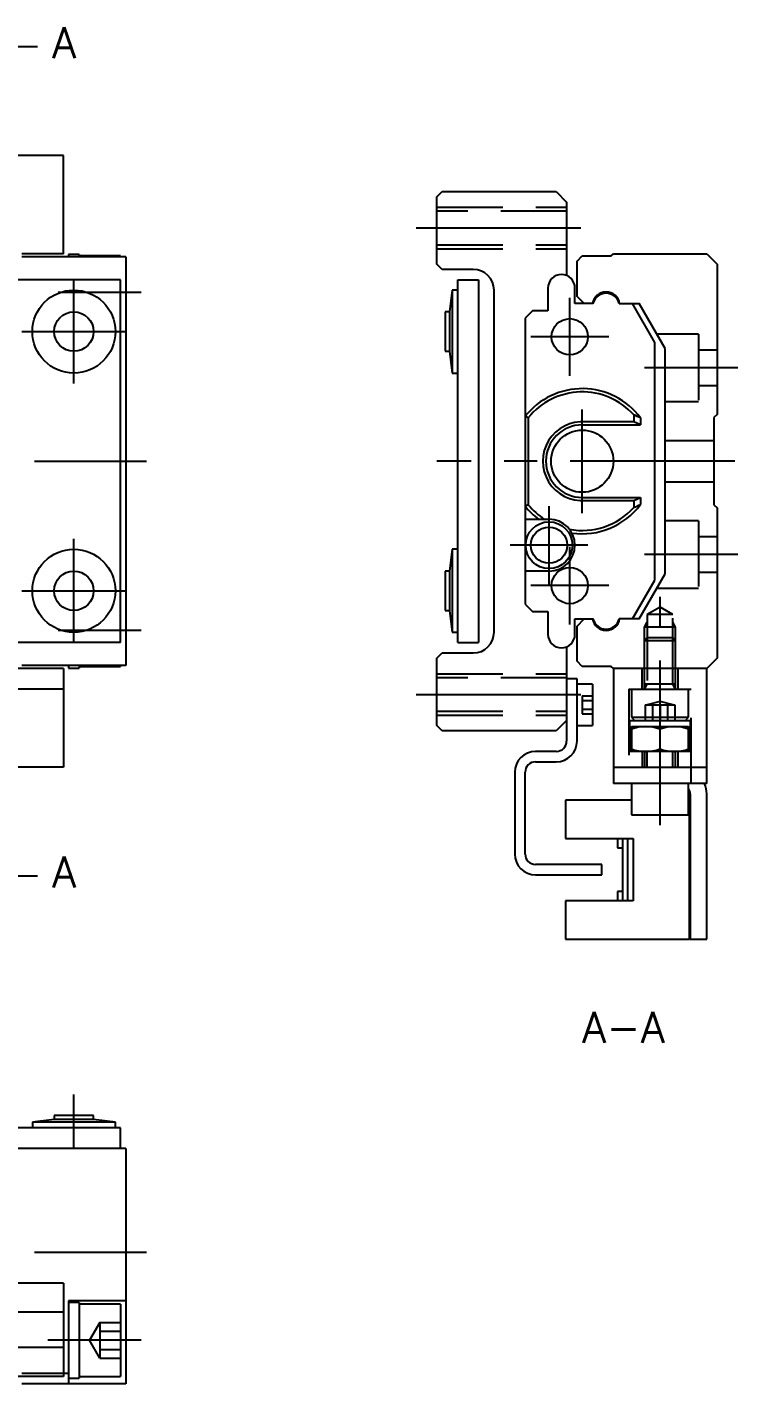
# Model space of a CAD drawing. Extents: x -2 to 294, y -8 to 153.
# Drawn here: x 225.9 to 294.4, y 17.8 to 148.7 of the extents above; entities that cross this region are included whole.
import ezdxf

# ---------------------------------------------------------------- set-up
doc = ezdxf.new("R2010")
doc.units = 0
doc.header["$LTSCALE"] = 0.5
for name, pattern in [('CENTER', [50.8, 31.75, -6.35, 6.35, -6.35]), ('DASHED', [19.05, 12.7, -6.35]), ('PHANTOM', [63.5, 31.75, -6.35, 6.35, -6.35, 6.35, -6.35])]:
    doc.linetypes.add(name, pattern=pattern)
for name, color, linetype in [('MSM_CENTER', 1, 'CENTER'), ('MSM_CONTINUOUS', 7, 'CONTINUOUS'), ('MSM_DASHED', 4, 'DASHED'), ('MSM_IMAGINARY', 6, 'PHANTOM'), ('MSM_NARROW', 5, 'CONTINUOUS'), ('MSM_PART_NUMBER', 7, 'CONTINUOUS')]:
    doc.layers.add(name, color=color, linetype=linetype)
doc.styles.get("Standard").update_dxf_attribs({"font": 'txt.shx', "height": 3, "bigfont": 'bigfont.shx'})

msp = doc.modelspace()

# ---------------------------------------------------------------- linework, layer by layer
at = {"layer": 'MSM_CENTER'}
for p, q in [((263.4, 129.3), (279.9, 129.3)), ((228.9, 123.1), (236.9, 123.1)), ((230.4, 114.3), (230.4, 124.3)), ((278.2, 115.05), (278.2, 122.55)), ((225.4, 119.3), (235.4, 119.3)), ((281.95, 118.8), (274.45, 118.8)), ((294.4, 115.8), (285.4, 115.8)), ((279.4, 101.8), (279.4, 111.8)), ((-2, 106.8), (237.4, 106.8)), ((294.1, 106.8), (265.4, 106.8)), ((276.2, 94.95), (276.2, 102.45)), ((230.4, 89.3), (230.4, 99.3)), ((279.95, 98.7), (272.45, 98.7)), ((278.2, 91.05), (278.2, 98.55)), ((294.4, 97.8), (285.4, 97.8)), ((225.4, 94.3), (235.4, 94.3)), ((281.95, 94.8), (274.45, 94.8)), ((286.9, 71.7), (286.9, 93.71)), ((228.9, 90.5), (236.9, 90.5)), ((263.4, 84.3), (279.9, 84.3)), ((230.4, 40.5), (230.4, 45.7)), ((-2, 30.5), (237.4, 30.5)), ((236.9, 22), (227.9, 22))]:
    msp.add_line(p, q, dxfattribs=at)
at = {"layer": 'MSM_CONTINUOUS'}
for p, q in [((221.9, 146.8), (226.9, 146.8)), ((265.4, 132.3), (265.9, 132.8)), ((265.4, 125.8), (265.4, 132.3)), ((265.9, 132.8), (276.9, 132.8)), ((276.9, 132.8), (277.9, 131.8)), ((277.9, 131.8), (277.9, 124.7)), ((235.4, 126.5), (225.4, 126.5)), ((230.9, 126.75), (229.9, 126.75)), ((229.9, 126.75), (229.9, 126.5)), ((230.9, 126.75), (230.9, 126.5)), ((234.9, 126.6), (230.9, 126.6)), ((234.9, 126.6), (234.9, 126.5)), ((235.4, 126.5), (235.4, 87.1)), ((265.9, 125.3), (265.4, 125.8)), ((278.9, 126.1), (279.4, 126.6)), ((278.9, 122.7), (278.9, 126.1)), ((279.4, 126.6), (282.2, 126.6)), ((282.2, 126.6), (282.4, 126.8)), ((282.4, 126.8), (291.4, 126.8)), ((291.4, 126.8), (292.4, 125.8)), ((292.4, 125.8), (292.4, 111.3)), ((268.9, 125.3), (265.9, 125.3)), ((234.9, 124.3), (118.4, 124.3)), ((234.9, 89.3), (234.9, 124.3)), ((266.85, 123.3), (266.6, 121.2)), ((266.85, 123.3), (266.85, 115.3)), ((267.4, 123.3), (266.85, 123.3)), ((267.4, 89.3), (267.4, 124.3)), ((267.4, 124.3), (269.4, 124.3)), ((269.4, 124.3), (269.4, 89.3)), ((270.9, 90.3), (270.9, 123.3)), ((276.1, 123.5), (276.1, 121.3)), ((278.7, 122), (278.7, 123.5)), ((280.44, 122), (278.7, 122)), ((279.6, 122), (278.9, 122.7)), ((282.96, 122), (284.9, 122)), ((286.4, 118.26), (284.24, 122)), ((287.4, 117.67), (284.9, 122)), ((266.2, 121.2), (266.2, 117.4)), ((266.6, 121.2), (266.2, 121.2)), ((266.6, 121.2), (266.6, 117.4)), ((274.61, 121.3), (273.9, 120.59)), ((273.9, 120.59), (273.9, 93.01)), ((276.1, 121.3), (274.61, 121.3)), ((286.4, 95.34), (286.4, 118.26)), ((266.2, 117.4), (266.6, 117.4)), ((266.6, 117.4), (266.85, 115.3)), ((287.4, 95.93), (287.4, 117.67)), ((266.85, 115.3), (267.4, 115.3)), ((284.36, 111.27), (284.36, 110.59)), ((292.4, 111.3), (292.1, 111)), ((274.2, 110.99), (273.9, 111.13)), ((274.2, 110.99), (274.2, 102.61)), ((279.4, 110.3), (285.02, 110.3)), ((284.36, 110.59), (279.72, 110.59)), ((285.02, 110.3), (284.36, 110.59)), ((285.02, 110.97), (285.02, 110.3)), ((292.1, 111), (292.1, 102.6)), ((273.9, 102.47), (274.2, 102.61)), ((279.4, 103.3), (285.02, 103.3)), ((279.72, 103.01), (284.36, 103.01)), ((284.36, 103.01), (285.02, 103.3)), ((284.36, 103.01), (284.36, 102.33)), ((285.02, 103.3), (285.02, 102.63)), ((292.1, 102.6), (292.4, 102.3)), ((292.4, 102.3), (292.4, 87.8)), ((273.9, 101.2), (276.2, 101.2)), ((266.85, 98.3), (266.6, 96.2)), ((266.85, 98.3), (266.85, 90.3)), ((267.4, 98.3), (266.85, 98.3)), ((266.2, 96.2), (266.2, 92.4)), ((266.6, 96.2), (266.2, 96.2)), ((266.6, 96.2), (266.6, 92.4)), ((276.2, 96.2), (273.9, 96.2)), ((284.9, 91.6), (287.4, 95.93)), ((284.24, 91.6), (286.4, 95.34)), ((273.9, 93.01), (274.61, 92.3)), ((266.2, 92.4), (266.6, 92.4)), ((266.6, 92.4), (266.85, 90.3)), ((274.61, 92.3), (276.1, 92.3)), ((276.1, 92.3), (276.1, 90.1)), ((278.7, 90.1), (278.7, 91.6)), ((278.7, 91.6), (280.44, 91.6)), ((278.9, 90.9), (279.6, 91.6)), ((278.9, 87.5), (278.9, 90.9)), ((284.9, 91.6), (282.96, 91.6)), ((234.9, 89.3), (118.4, 89.3)), ((266.85, 90.3), (267.4, 90.3)), ((267.4, 89.3), (269.4, 89.3)), ((265.4, 87.8), (265.9, 88.3)), ((265.4, 81.3), (265.4, 87.8)), ((265.9, 88.3), (268.9, 88.3)), ((277.9, 88.9), (277.9, 79.8)), ((292.4, 87.8), (291.4, 86.8)), ((229.4, 86.8), (192.75, 86.8)), ((235.4, 87.1), (225.4, 87.1)), ((229.4, 86.8), (229.4, 77.3)), ((229.9, 87.1), (229.9, 86.85)), ((229.9, 86.85), (230.9, 86.85)), ((230.9, 87.1), (230.9, 86.85)), ((230.9, 87), (234.9, 87)), ((234.9, 87.1), (234.9, 87)), ((279.4, 87), (278.9, 87.5)), ((282.2, 87), (279.4, 87)), ((282.4, 86.8), (282.2, 87)), ((291.4, 86.8), (282.4, 86.8)), ((282.4, 86.8), (282.4, 75.7)), ((291.4, 75.7), (291.4, 86.8)), ((278.9, 85.8), (277.9, 85.8)), ((278.9, 79.8), (278.9, 85.8)), ((280.4, 85.3), (278.9, 85.3)), ((280.4, 85.3), (280.4, 81.3)), ((265.9, 80.8), (265.4, 81.3)), ((277.9, 81.8), (276.9, 80.8)), ((278.9, 81.3), (280.4, 81.3)), ((284, 78.8), (284, 81.8)), ((284, 81.8), (289.8, 81.8)), ((284.15, 81.2), (289.65, 81.2)), ((284.15, 81.2), (284.15, 78.8)), ((289.65, 78.8), (289.65, 81.2)), ((289.8, 81.8), (289.8, 78.8)), ((276.9, 80.8), (265.9, 80.8)), ((286.9, 79.05), (286.9, 80.95)), ((276.9, 78.8), (274.9, 78.8)), ((289.8, 78.8), (284, 78.8)), ((285.2, 77.3), (285.2, 78.8)), ((285.4, 78.8), (285.4, 77.3)), ((288.59, 78.81), (288.27, 78.8)), ((288.4, 77.3), (288.4, 78.8)), ((288.6, 78.8), (288.6, 77.3)), ((229.4, 77.3), (185.15, 77.3)), ((274.9, 77.8), (276.9, 77.8)), ((282.4, 77.3), (291.4, 77.3)), ((272.9, 76.8), (272.9, 68.9)), ((273.9, 68.9), (273.9, 76.8)), ((291.4, 75.7), (282.4, 75.7)), ((284.15, 75.7), (284.15, 72.7)), ((289.65, 72.7), (289.65, 75.7)), ((289.8, 74.7), (289.8, 60.7)), ((291.4, 60.7), (291.4, 74.7)), ((284.15, 74.1), (277.8, 74.1)), ((277.8, 74.1), (277.8, 70.4)), ((289.75, 74.1), (289.65, 74.1)), ((289.75, 60.7), (289.75, 74.1)), ((289.75, 74.05), (289.8, 74.05)), ((284.15, 72.7), (289.65, 72.7)), ((277.8, 70.4), (284.3, 70.4)), ((282.8, 70.4), (282.8, 69.5)), ((282.8, 69.5), (283.3, 69.5)), ((283.3, 64.4), (283.3, 70.4)), ((283.8, 64.4), (283.8, 70.4)), ((284.3, 70.4), (284.3, 64.4)), ((221.9, 66.8), (226.9, 66.8)), ((281.3, 67.9), (274.9, 67.9)), ((274.9, 66.9), (281.3, 66.9)), ((281.3, 66.9), (281.3, 67.9)), ((284.3, 64.4), (277.8, 64.4)), ((277.8, 64.4), (277.8, 60.7)), ((282.8, 65.3), (282.8, 64.4)), ((283.3, 65.3), (282.8, 65.3)), ((277.8, 60.7), (289.75, 60.7)), ((289.75, 60.75), (289.8, 60.75)), ((289.8, 60.7), (291.4, 60.7)), ((228.5, 43.3), (226.4, 43.05)), ((228.5, 43.7), (228.5, 43.3)), ((232.3, 43.7), (228.5, 43.7)), ((232.3, 43.3), (228.5, 43.3)), ((232.3, 43.3), (232.3, 43.7)), ((234.4, 43.05), (232.3, 43.3)), ((234.9, 42.5), (192.75, 42.5)), ((226.4, 43.05), (226.4, 42.5)), ((234.4, 43.05), (226.4, 43.05)), ((234.4, 42.5), (234.4, 43.05)), ((234.9, 40.5), (234.9, 42.5)), ((235.4, 40.5), (192.75, 40.5)), ((235.4, 40.5), (235.4, 17.8)), ((229.4, 27.5), (212.4, 27.5)), ((229.4, 27.5), (229.4, 18.5)), ((235.4, 25.8), (229.9, 25.8)), ((229.9, 25.8), (229.9, 17.8)), ((230.9, 25.65), (229.9, 25.65)), ((230.9, 25.65), (230.9, 18.35)), ((234.9, 25.5), (230.9, 25.5)), ((234.9, 25.5), (234.9, 18.5)), ((229.4, 24.7), (218.4, 24.7)), ((229.4, 21.3), (218.4, 21.3)), ((229.4, 18.5), (121.4, 18.5)), ((229.9, 18.8), (225.4, 18.8)), ((229.9, 18.35), (230.9, 18.35)), ((230.9, 18.5), (234.9, 18.5)), ((235.4, 17.8), (225.4, 17.8))]:
    msp.add_line(p, q, dxfattribs=at)
for centre, radius in [((230.4, 119.3), 4), ((230.4, 119.3), 1.9), ((278.2, 118.8), 1.75), ((279.4, 106.8), 3), ((276.2, 98.7), 2.25), ((276.2, 98.7), 1.75), ((230.4, 94.3), 4), ((230.4, 94.3), 1.9), ((278.2, 94.8), 1.75)]:
    msp.add_circle(centre, radius, dxfattribs=at)
for centre, radius, start, end in [((268.9, 123.3), 2, 0, 90), ((277.4, 123.5), 1.3, 0, 180), ((281.7, 121.8), 1.32, 8.7147, 171.2853), ((281.7, 121.7), 1.3, 13.3424, 166.6576), ((279.4, 106.8), 7, 36.5962, 141.7868), ((279.4, 106.8), 6.68, 42.0402, 141.1265), ((279.98, 100.61), 11.52, 64.0671, 67.6778), ((279.4, 106.8), 3.8, 85.1074, 274.8926), ((279.4, 106.8), 3.5, 90, 270), ((279.4, 106.8), 7, 218.2132, 233.1301), ((279.4, 106.8), 6.68, 218.8735, 237.0286), ((279.4, 106.8), 6.68, 259.3812, 317.9598), ((279.4, 106.8), 7, 261.8617, 323.4038), ((282.27, 107.87), 5.92, 290.6125, 297.6426), ((276.2, 98.7), 2.5, 270, 90), ((281.7, 91.8), 1.32, 188.7147, 351.2853), ((281.7, 91.9), 1.3, 193.3424, 346.6576), ((268.9, 90.3), 2, 270, 0), ((277.4, 90.1), 1.3, 180, 0), ((285.52, 77.23), 3.97, 69.7438, 110.2562), ((288.27, 77.23), 3.97, 69.7438, 110.2562), ((274.9, 76.8), 2, 90, 180), ((276.9, 79.8), 2, 270, 0), ((276.9, 79.8), 1, 270, 0), ((285.52, 82.77), 3.97, 249.7438, 290.2562), ((288.27, 82.77), 3.97, 249.7438, 290.2562), ((274.9, 76.8), 1, 90, 180), ((288.8, 74.7), 1, 0, 31.7883), ((288.8, 74.7), 2.6, 0, 22.6199), ((274.9, 68.9), 2, 180, 270), ((274.9, 68.9), 1, 180, 270)]:
    msp.add_arc(centre, radius, start, end, dxfattribs=at)
at = {"layer": 'MSM_DASHED'}
for p, q in [((265.4, 131.3), (277.9, 131.3)), ((277.9, 130.92), (265.4, 130.92)), ((265.4, 127.68), (277.9, 127.68)), ((265.4, 127.3), (277.9, 127.3)), ((290.6, 119.05), (286.6, 119.05)), ((290.6, 119.05), (290.6, 112.55)), ((292.4, 117.5), (290.6, 117.5)), ((290.6, 114.1), (292.4, 114.1)), ((287.4, 112.55), (290.6, 112.55)), ((287.4, 108.8), (292.1, 108.8)), ((287.4, 104.8), (292.1, 104.8)), ((290.6, 101.05), (287.4, 101.05)), ((290.6, 101.05), (290.6, 94.55)), ((292.4, 99.5), (290.6, 99.5)), ((290.6, 96.1), (292.4, 96.1)), ((286.6, 94.55), (290.6, 94.55)), ((286.9, 92.71), (285.67, 92)), ((288.13, 92), (285.67, 92)), ((285.67, 92), (285.67, 85.3)), ((288.13, 92), (286.9, 92.71)), ((288.13, 85.3), (288.13, 92)), ((285.4, 90.8), (285.67, 91.27)), ((288.4, 90.8), (285.4, 90.8)), ((285.4, 84.8), (285.4, 90.8)), ((288.4, 90.8), (288.13, 91.27)), ((288.4, 84.8), (288.4, 90.8)), ((285.67, 89.8), (285.4, 89.49)), ((285.4, 89.49), (288.4, 89.49)), ((285.67, 89.8), (288.13, 89.8)), ((288.4, 89.49), (288.13, 89.8)), ((285.15, 86.8), (285.15, 84.8)), ((288.65, 84.8), (288.65, 86.8)), ((265.4, 86.3), (277.9, 86.3)), ((277.9, 85.92), (265.4, 85.92)), ((288.4, 85.3), (285.4, 85.3)), ((285.4, 84.8), (285.67, 85.3)), ((288.4, 84.8), (288.13, 85.3)), ((229.4, 84.8), (192.75, 84.8)), ((279.4, 84.17), (280.4, 84.17)), ((279.4, 84.17), (279.4, 82.43)), ((283.9, 84.8), (283.9, 75.7)), ((283.9, 84.8), (289.9, 84.8)), ((284.15, 84.8), (284.15, 82.1)), ((289.65, 82.1), (289.65, 84.8)), ((289.9, 75.7), (289.9, 84.8)), ((265.4, 82.68), (277.9, 82.68)), ((279.4, 83.73), (280.4, 83.73)), ((279.4, 82.87), (280.4, 82.87)), ((285.46, 83.3), (285.46, 81.8)), ((285.46, 83.3), (288.34, 83.3)), ((286.9, 83.63), (285.65, 83.3)), ((286.18, 83.3), (286.18, 81.8)), ((288.15, 83.3), (286.9, 83.63)), ((286.9, 83.3), (286.9, 81.8)), ((287.62, 83.3), (287.62, 81.8)), ((288.34, 83.3), (288.34, 81.8)), ((265.4, 82.3), (277.9, 82.3)), ((279.4, 82.43), (280.4, 82.43)), ((284.15, 82.1), (284.45, 81.8)), ((284.15, 82.1), (289.65, 82.1)), ((289.35, 81.8), (289.65, 82.1)), ((232.9, 23.73), (231.9, 22)), ((232.9, 23.73), (232.9, 20.27)), ((232.9, 23.73), (234.9, 23.73)), ((232.9, 22.87), (234.9, 22.87)), ((232.9, 20.27), (231.9, 22)), ((232.9, 21.13), (234.9, 21.13)), ((232.9, 20.27), (234.9, 20.27))]:
    msp.add_line(p, q, dxfattribs=at)
at = {"layer": 'MSM_IMAGINARY'}
for p, q in [((229.4, 136.3), (185.15, 136.3)), ((229.4, 126.8), (229.4, 136.3)), ((229.4, 126.8), (225.4, 126.8))]:
    msp.add_line(p, q, dxfattribs=at)
at = {"layer": 'MSM_NARROW'}
for p, q in [((285.67, 77.3), (285.67, 78.8)), ((288.13, 77.3), (288.13, 78.8))]:
    msp.add_line(p, q, dxfattribs=at)

# ---------------------------------------------------------------- texts
at = {"layer": 'MSM_PART_NUMBER'}
for s, p in [('A', (228.32, 145.67)), ('A', (228.32, 65.67)), ('A-A', (279.4, 50.7))]:
    msp.add_text(s, height=3, dxfattribs=at).set_placement(p)

doc.saveas('drawing.dxf')
